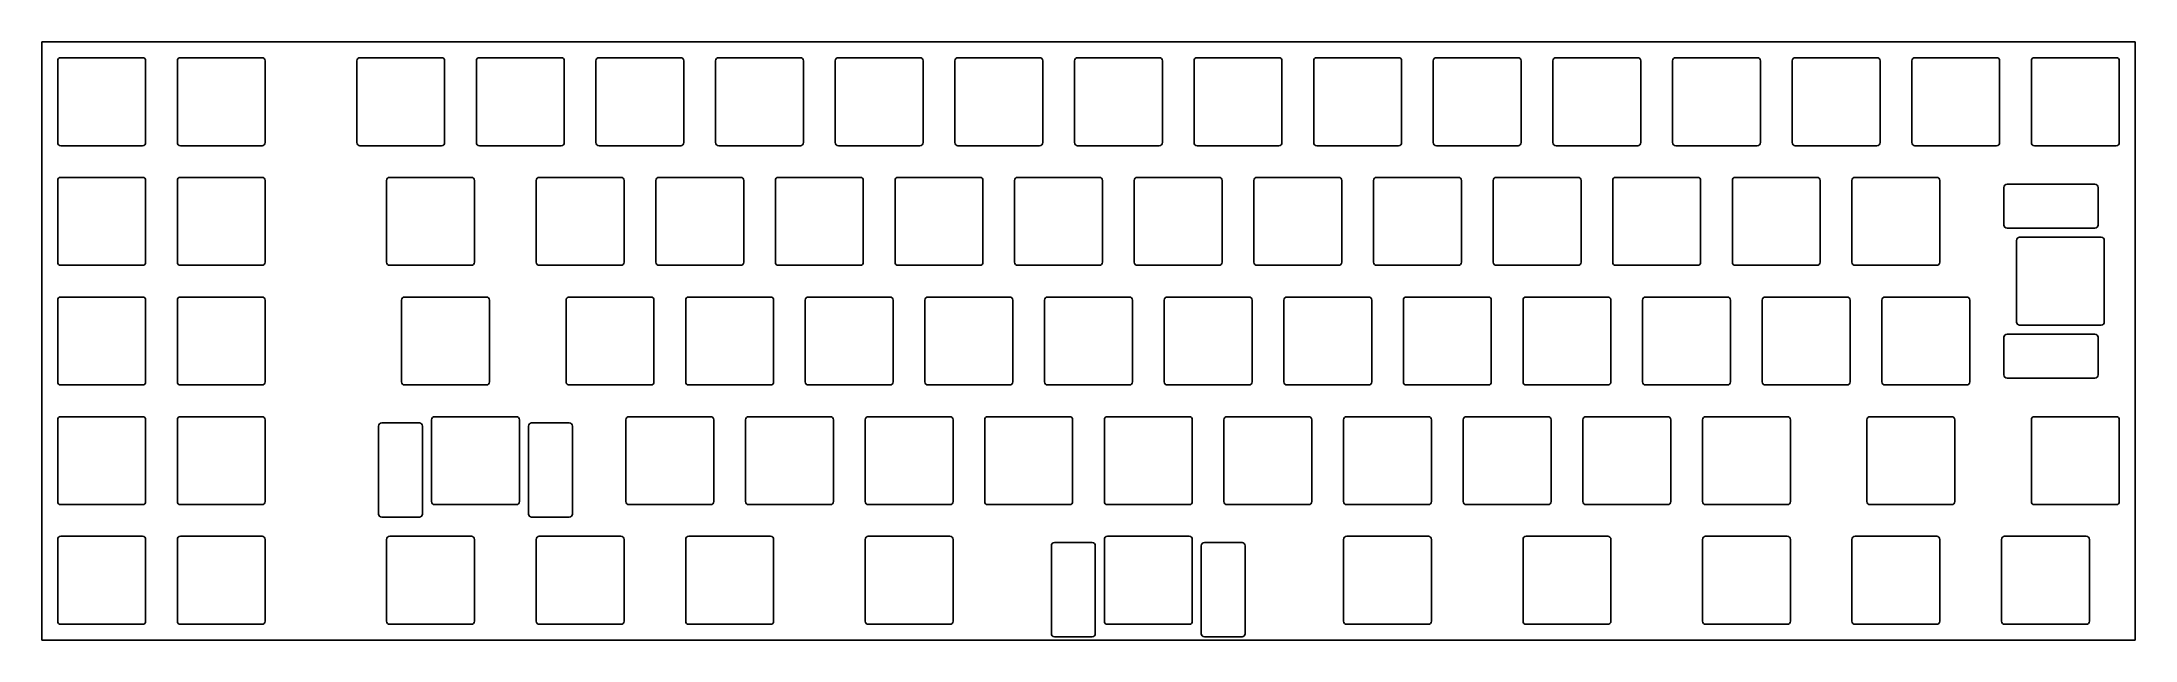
# Model space of a CAD drawing. Header units: millimetres. Extents: x 0 to 333, y -95 to 0.
import ezdxf

# ---------------------------------------------------------------- set-up
doc = ezdxf.new("R2010")
doc.units = ezdxf.units.MM

msp = doc.modelspace()

# ---------------------------------------------------------------- linework, layer by layer
for p, q in [((0, 0), (333.375, 0)), ((0, -95.25), (0, 0)), ((333.375, -95.25), (333.375, 0)), ((2.525, -3.025), (2.525, -16.025)), ((3.025, -2.525), (16.025, -2.525)), ((16.525, -3.025), (16.525, -16.025)), ((21.575, -3.025), (21.575, -16.025)), ((22.075, -2.525), (35.075, -2.525)), ((35.575, -3.025), (35.575, -16.025)), ((50.15, -3.025), (50.15, -16.025)), ((50.65, -2.525), (63.65, -2.525)), ((64.15, -3.025), (64.15, -16.025)), ((69.2, -3.025), (69.2, -16.025)), ((69.7, -2.525), (82.7, -2.525)), ((83.2, -3.025), (83.2, -16.025)), ((88.25, -3.025), (88.25, -16.025)), ((88.75, -2.525), (101.75, -2.525)), ((102.25, -3.025), (102.25, -16.025)), ((107.3, -3.025), (107.3, -16.025)), ((107.8, -2.525), (120.8, -2.525)), ((121.3, -3.025), (121.3, -16.025)), ((126.35, -3.025), (126.35, -16.025)), ((126.85, -2.525), (139.85, -2.525)), ((140.35, -3.025), (140.35, -16.025)), ((145.4, -3.025), (145.4, -16.025)), ((145.9, -2.525), (158.9, -2.525)), ((159.4, -3.025), (159.4, -16.025)), ((164.45, -3.025), (164.45, -16.025)), ((164.95, -2.525), (177.95, -2.525)), ((178.45, -3.025), (178.45, -16.025)), ((183.5, -3.025), (183.5, -16.025)), ((184, -2.525), (197, -2.525)), ((197.5, -3.025), (197.5, -16.025)), ((202.55, -3.025), (202.55, -16.025)), ((203.05, -2.525), (216.05, -2.525)), ((216.55, -3.025), (216.55, -16.025)), ((221.6, -3.025), (221.6, -16.025)), ((222.1, -2.525), (235.1, -2.525)), ((235.6, -3.025), (235.6, -16.025)), ((240.65, -3.025), (240.65, -16.025)), ((241.15, -2.525), (254.15, -2.525)), ((254.65, -3.025), (254.65, -16.025)), ((259.7, -3.025), (259.7, -16.025)), ((260.2, -2.525), (273.2, -2.525)), ((273.7, -3.025), (273.7, -16.025)), ((278.75, -3.025), (278.75, -16.025)), ((279.25, -2.525), (292.25, -2.525)), ((292.75, -3.025), (292.75, -16.025)), ((297.8, -3.025), (297.8, -16.025)), ((298.3, -2.525), (311.3, -2.525)), ((311.8, -3.025), (311.8, -16.025)), ((316.85, -3.025), (316.85, -16.025)), ((317.35, -2.525), (330.35, -2.525)), ((330.85, -3.025), (330.85, -16.025)), ((3.025, -16.525), (16.025, -16.525)), ((22.075, -16.525), (35.075, -16.525)), ((50.65, -16.525), (63.65, -16.525)), ((69.7, -16.525), (82.7, -16.525)), ((88.75, -16.525), (101.75, -16.525)), ((107.8, -16.525), (120.8, -16.525)), ((126.85, -16.525), (139.85, -16.525)), ((145.9, -16.525), (158.9, -16.525)), ((164.95, -16.525), (177.95, -16.525)), ((184, -16.525), (197, -16.525)), ((203.05, -16.525), (216.05, -16.525)), ((222.1, -16.525), (235.1, -16.525)), ((241.15, -16.525), (254.15, -16.525)), ((260.2, -16.525), (273.2, -16.525)), ((279.25, -16.525), (292.25, -16.525)), ((298.3, -16.525), (311.3, -16.525)), ((317.35, -16.525), (330.35, -16.525)), ((2.525, -22.075), (2.525, -35.075)), ((3.025, -21.575), (16.025, -21.575)), ((16.525, -22.075), (16.525, -35.075)), ((21.575, -22.075), (21.575, -35.075)), ((22.075, -21.575), (35.075, -21.575)), ((35.575, -22.075), (35.575, -35.075)), ((54.9125, -22.075), (54.9125, -35.075)), ((55.4125, -21.575), (68.4125, -21.575)), ((68.9125, -22.075), (68.9125, -35.075)), ((78.725, -22.075), (78.725, -35.075)), ((79.225, -21.575), (92.225, -21.575)), ((92.725, -22.075), (92.725, -35.075)), ((97.775, -22.075), (97.775, -35.075)), ((98.275, -21.575), (111.275, -21.575)), ((111.775, -22.075), (111.775, -35.075)), ((116.825, -22.075), (116.825, -35.075)), ((117.325, -21.575), (130.325, -21.575)), ((130.825, -22.075), (130.825, -35.075)), ((135.875, -22.075), (135.875, -35.075)), ((136.375, -21.575), (149.375, -21.575)), ((149.875, -22.075), (149.875, -35.075)), ((154.925, -22.075), (154.925, -35.075)), ((155.425, -21.575), (168.425, -21.575)), ((168.925, -22.075), (168.925, -35.075)), ((173.975, -22.075), (173.975, -35.075)), ((174.475, -21.575), (187.475, -21.575)), ((187.975, -22.075), (187.975, -35.075)), ((193.025, -22.075), (193.025, -35.075)), ((193.525, -21.575), (206.525, -21.575)), ((207.025, -22.075), (207.025, -35.075)), ((212.075, -22.075), (212.075, -35.075)), ((212.575, -21.575), (225.575, -21.575)), ((226.075, -22.075), (226.075, -35.075)), ((231.125, -22.075), (231.125, -35.075)), ((231.625, -21.575), (244.625, -21.575)), ((245.125, -22.075), (245.125, -35.075)), ((250.175, -22.075), (250.175, -35.075)), ((250.675, -21.575), (263.675, -21.575)), ((264.175, -22.075), (264.175, -35.075)), ((269.225, -22.075), (269.225, -35.075)), ((269.725, -21.575), (282.725, -21.575)), ((283.225, -22.075), (283.225, -35.075)), ((288.275, -22.075), (288.275, -35.075)), ((288.775, -21.575), (301.775, -21.575)), ((302.275, -22.075), (302.275, -35.075)), ((312.46875, -23.162), (312.46875, -29.162)), ((326.96875, -22.662), (312.96875, -22.662)), ((327.46875, -23.162), (327.46875, -29.162)), ((326.96875, -29.662), (312.96875, -29.662)), ((314.46875, -31.6), (314.46875, -44.6)), ((327.96875, -31.1), (314.96875, -31.1)), ((328.46875, -31.6), (328.46875, -44.6)), ((3.025, -35.575), (16.025, -35.575)), ((22.075, -35.575), (35.075, -35.575)), ((55.4125, -35.575), (68.4125, -35.575)), ((79.225, -35.575), (92.225, -35.575)), ((98.275, -35.575), (111.275, -35.575)), ((117.325, -35.575), (130.325, -35.575)), ((136.375, -35.575), (149.375, -35.575)), ((155.425, -35.575), (168.425, -35.575)), ((174.475, -35.575), (187.475, -35.575)), ((193.525, -35.575), (206.525, -35.575)), ((212.575, -35.575), (225.575, -35.575)), ((231.625, -35.575), (244.625, -35.575)), ((250.675, -35.575), (263.675, -35.575)), ((269.725, -35.575), (282.725, -35.575)), ((288.775, -35.575), (301.775, -35.575)), ((2.525, -41.125), (2.525, -54.125)), ((3.025, -40.625), (16.025, -40.625)), ((16.525, -41.125), (16.525, -54.125)), ((21.575, -41.125), (21.575, -54.125)), ((22.075, -40.625), (35.075, -40.625)), ((35.575, -41.125), (35.575, -54.125)), ((57.29375, -41.125), (57.29375, -54.125)), ((57.79375, -40.625), (70.79375, -40.625)), ((71.29375, -41.125), (71.29375, -54.125)), ((83.4875, -41.125), (83.4875, -54.125)), ((83.9875, -40.625), (96.9875, -40.625)), ((97.4875, -41.125), (97.4875, -54.125)), ((102.5375, -41.125), (102.5375, -54.125)), ((103.0375, -40.625), (116.0375, -40.625)), ((116.5375, -41.125), (116.5375, -54.125)), ((121.5875, -41.125), (121.5875, -54.125)), ((122.0875, -40.625), (135.0875, -40.625)), ((135.5875, -41.125), (135.5875, -54.125)), ((140.6375, -41.125), (140.6375, -54.125)), ((141.1375, -40.625), (154.1375, -40.625)), ((154.6375, -41.125), (154.6375, -54.125)), ((159.6875, -41.125), (159.6875, -54.125)), ((160.1875, -40.625), (173.1875, -40.625)), ((173.6875, -41.125), (173.6875, -54.125)), ((178.7375, -41.125), (178.7375, -54.125)), ((179.2375, -40.625), (192.2375, -40.625)), ((192.7375, -41.125), (192.7375, -54.125)), ((197.7875, -41.125), (197.7875, -54.125)), ((198.2875, -40.625), (211.2875, -40.625)), ((211.7875, -41.125), (211.7875, -54.125)), ((216.8375, -41.125), (216.8375, -54.125)), ((217.3375, -40.625), (230.3375, -40.625)), ((230.8375, -41.125), (230.8375, -54.125)), ((235.8875, -41.125), (235.8875, -54.125)), ((236.3875, -40.625), (249.3875, -40.625)), ((249.8875, -41.125), (249.8875, -54.125)), ((254.9375, -41.125), (254.9375, -54.125)), ((255.4375, -40.625), (268.4375, -40.625)), ((268.9375, -41.125), (268.9375, -54.125)), ((273.9875, -41.125), (273.9875, -54.125)), ((274.4875, -40.625), (287.4875, -40.625)), ((287.9875, -41.125), (287.9875, -54.125)), ((293.0375, -41.125), (293.0375, -54.125)), ((293.5375, -40.625), (306.5375, -40.625)), ((307.0375, -41.125), (307.0375, -54.125)), ((326.96875, -46.538), (312.96875, -46.538)), ((327.96875, -45.1), (314.96875, -45.1)), ((312.46875, -47.038), (312.46875, -53.038)), ((327.46875, -47.038), (327.46875, -53.038)), ((3.025, -54.625), (16.025, -54.625)), ((22.075, -54.625), (35.075, -54.625)), ((57.79375, -54.625), (70.79375, -54.625)), ((83.9875, -54.625), (96.9875, -54.625)), ((103.0375, -54.625), (116.0375, -54.625)), ((122.0875, -54.625), (135.0875, -54.625)), ((141.1375, -54.625), (154.1375, -54.625)), ((160.1875, -54.625), (173.1875, -54.625)), ((179.2375, -54.625), (192.2375, -54.625)), ((198.2875, -54.625), (211.2875, -54.625)), ((217.3375, -54.625), (230.3375, -54.625)), ((236.3875, -54.625), (249.3875, -54.625)), ((255.4375, -54.625), (268.4375, -54.625)), ((274.4875, -54.625), (287.4875, -54.625)), ((293.5375, -54.625), (306.5375, -54.625)), ((326.96875, -53.538), (312.96875, -53.538)), ((3.025, -59.675), (16.025, -59.675)), ((22.075, -59.675), (35.075, -59.675)), ((62.55625, -59.675), (75.55625, -59.675)), ((93.5125, -59.675), (106.5125, -59.675)), ((112.5625, -59.675), (125.5625, -59.675)), ((131.6125, -59.675), (144.6125, -59.675)), ((150.6625, -59.675), (163.6625, -59.675)), ((169.7125, -59.675), (182.7125, -59.675)), ((188.7625, -59.675), (201.7625, -59.675)), ((207.8125, -59.675), (220.8125, -59.675)), ((226.8625, -59.675), (239.8625, -59.675)), ((245.9125, -59.675), (258.9125, -59.675)), ((264.9625, -59.675), (277.9625, -59.675)), ((291.15625, -59.675), (304.15625, -59.675)), ((317.35, -59.675), (330.35, -59.675)), ((2.525, -60.175), (2.525, -73.175)), ((16.525, -60.175), (16.525, -73.175)), ((21.575, -60.175), (21.575, -73.175)), ((35.575, -60.175), (35.575, -73.175)), ((53.61825, -61.175), (53.61825, -75.175)), ((54.11825, -60.675), (60.11825, -60.675)), ((60.61825, -61.175), (60.61825, -75.175)), ((62.05625, -60.175), (62.05625, -73.175)), ((76.05625, -60.175), (76.05625, -73.175)), ((77.49425, -61.175), (77.49425, -75.175)), ((77.99425, -60.675), (83.99425, -60.675)), ((84.49425, -61.175), (84.49425, -75.175)), ((93.0125, -60.175), (93.0125, -73.175)), ((107.0125, -60.175), (107.0125, -73.175)), ((112.0625, -60.175), (112.0625, -73.175)), ((126.0625, -60.175), (126.0625, -73.175)), ((131.1125, -60.175), (131.1125, -73.175)), ((145.1125, -60.175), (145.1125, -73.175)), ((150.1625, -60.175), (150.1625, -73.175)), ((164.1625, -60.175), (164.1625, -73.175)), ((169.2125, -60.175), (169.2125, -73.175)), ((183.2125, -60.175), (183.2125, -73.175)), ((188.2625, -60.175), (188.2625, -73.175)), ((202.2625, -60.175), (202.2625, -73.175)), ((207.3125, -60.175), (207.3125, -73.175)), ((221.3125, -60.175), (221.3125, -73.175)), ((226.3625, -60.175), (226.3625, -73.175)), ((240.3625, -60.175), (240.3625, -73.175)), ((245.4125, -60.175), (245.4125, -73.175)), ((259.4125, -60.175), (259.4125, -73.175)), ((264.4625, -60.175), (264.4625, -73.175)), ((278.4625, -60.175), (278.4625, -73.175)), ((290.65625, -60.175), (290.65625, -73.175)), ((304.65625, -60.175), (304.65625, -73.175)), ((316.85, -60.175), (316.85, -73.175)), ((330.85, -60.175), (330.85, -73.175)), ((3.025, -73.675), (16.025, -73.675)), ((22.075, -73.675), (35.075, -73.675)), ((54.11825, -75.675), (60.11825, -75.675)), ((62.55625, -73.675), (75.55625, -73.675)), ((77.99425, -75.675), (83.99425, -75.675)), ((93.5125, -73.675), (106.5125, -73.675)), ((112.5625, -73.675), (125.5625, -73.675)), ((131.6125, -73.675), (144.6125, -73.675)), ((150.6625, -73.675), (163.6625, -73.675)), ((169.7125, -73.675), (182.7125, -73.675)), ((188.7625, -73.675), (201.7625, -73.675)), ((207.8125, -73.675), (220.8125, -73.675)), ((226.8625, -73.675), (239.8625, -73.675)), ((245.9125, -73.675), (258.9125, -73.675)), ((264.9625, -73.675), (277.9625, -73.675)), ((291.15625, -73.675), (304.15625, -73.675)), ((317.35, -73.675), (330.35, -73.675)), ((2.525, -79.225), (2.525, -92.225)), ((3.025, -78.725), (16.025, -78.725)), ((16.525, -79.225), (16.525, -92.225)), ((21.575, -79.225), (21.575, -92.225)), ((22.075, -78.725), (35.075, -78.725)), ((35.575, -79.225), (35.575, -92.225)), ((54.9125, -79.225), (54.9125, -92.225)), ((55.4125, -78.725), (68.4125, -78.725)), ((68.9125, -79.225), (68.9125, -92.225)), ((78.725, -79.225), (78.725, -92.225)), ((79.225, -78.725), (92.225, -78.725)), ((92.725, -79.225), (92.725, -92.225)), ((102.5375, -79.225), (102.5375, -92.225)), ((103.0375, -78.725), (116.0375, -78.725)), ((116.5375, -79.225), (116.5375, -92.225)), ((131.1125, -79.225), (131.1125, -92.225)), ((131.6125, -78.725), (144.6125, -78.725)), ((145.1125, -79.225), (145.1125, -92.225)), ((161.2745, -79.725), (167.2745, -79.725)), ((169.2125, -79.225), (169.2125, -92.225)), ((169.7125, -78.725), (182.7125, -78.725)), ((183.2125, -79.225), (183.2125, -92.225)), ((185.1505, -79.725), (191.1505, -79.725)), ((207.3125, -79.225), (207.3125, -92.225)), ((207.8125, -78.725), (220.8125, -78.725)), ((221.3125, -79.225), (221.3125, -92.225)), ((235.8875, -79.225), (235.8875, -92.225)), ((236.3875, -78.725), (249.3875, -78.725)), ((249.8875, -79.225), (249.8875, -92.225)), ((264.4625, -79.225), (264.4625, -92.225)), ((264.9625, -78.725), (277.9625, -78.725)), ((278.4625, -79.225), (278.4625, -92.225)), ((288.275, -79.225), (288.275, -92.225)), ((288.775, -78.725), (301.775, -78.725)), ((302.275, -79.225), (302.275, -92.225)), ((312.0875, -79.225), (312.0875, -92.225)), ((312.5875, -78.725), (325.5875, -78.725)), ((326.0875, -79.225), (326.0875, -92.225)), ((160.7745, -80.225), (160.7745, -94.225)), ((167.7745, -80.225), (167.7745, -94.225)), ((184.6505, -80.225), (184.6505, -94.225)), ((191.6505, -80.225), (191.6505, -94.225)), ((3.025, -92.725), (16.025, -92.725)), ((22.075, -92.725), (35.075, -92.725)), ((55.4125, -92.725), (68.4125, -92.725)), ((79.225, -92.725), (92.225, -92.725)), ((103.0375, -92.725), (116.0375, -92.725)), ((131.6125, -92.725), (144.6125, -92.725)), ((169.7125, -92.725), (182.7125, -92.725)), ((207.8125, -92.725), (220.8125, -92.725)), ((236.3875, -92.725), (249.3875, -92.725)), ((264.9625, -92.725), (277.9625, -92.725)), ((288.775, -92.725), (301.775, -92.725)), ((312.5875, -92.725), (325.5875, -92.725)), ((0, -95.25), (333.375, -95.25)), ((161.2745, -94.725), (167.2745, -94.725)), ((185.1505, -94.725), (191.1505, -94.725))]:
    msp.add_line(p, q)
for centre, start, end in [((3.025, -3.025), 90, 180), ((16.025, -3.025), 0, 90), ((22.075, -3.025), 90, 180), ((35.075, -3.025), 0, 90), ((50.65, -3.025), 90, 180), ((63.65, -3.025), 0, 90), ((69.7, -3.025), 90, 180), ((82.7, -3.025), 0, 90), ((88.75, -3.025), 90, 180), ((101.75, -3.025), 0, 90), ((107.8, -3.025), 90, 180), ((120.8, -3.025), 0, 90), ((126.85, -3.025), 90, 180), ((139.85, -3.025), 0, 90), ((145.9, -3.025), 90, 180), ((158.9, -3.025), 0, 90), ((164.95, -3.025), 90, 180), ((177.95, -3.025), 0, 90), ((184, -3.025), 90, 180), ((197, -3.025), 0, 90), ((203.05, -3.025), 90, 180), ((216.05, -3.025), 0, 90), ((222.1, -3.025), 90, 180), ((235.1, -3.025), 0, 90), ((241.15, -3.025), 90, 180), ((254.15, -3.025), 0, 90), ((260.2, -3.025), 90, 180), ((273.2, -3.025), 0, 90), ((279.25, -3.025), 90, 180), ((292.25, -3.025), 0, 90), ((298.3, -3.025), 90, 180), ((311.3, -3.025), 0, 90), ((317.35, -3.025), 90, 180), ((330.35, -3.025), 0, 90), ((3.025, -16.025), 180, 270), ((16.025, -16.025), 270, 0), ((22.075, -16.025), 180, 270), ((35.075, -16.025), 270, 0), ((50.65, -16.025), 180, 270), ((63.65, -16.025), 270, 0), ((69.7, -16.025), 180, 270), ((82.7, -16.025), 270, 0), ((88.75, -16.025), 180, 270), ((101.75, -16.025), 270, 0), ((107.8, -16.025), 180, 270), ((120.8, -16.025), 270, 0), ((126.85, -16.025), 180, 270), ((139.85, -16.025), 270, 0), ((145.9, -16.025), 180, 270), ((158.9, -16.025), 270, 0), ((164.95, -16.025), 180, 270), ((177.95, -16.025), 270, 0), ((184, -16.025), 180, 270), ((197, -16.025), 270, 0), ((203.05, -16.025), 180, 270), ((216.05, -16.025), 270, 0), ((222.1, -16.025), 180, 270), ((235.1, -16.025), 270, 0), ((241.15, -16.025), 180, 270), ((254.15, -16.025), 270, 0), ((260.2, -16.025), 180, 270), ((273.2, -16.025), 270, 0), ((279.25, -16.025), 180, 270), ((292.25, -16.025), 270, 0), ((298.3, -16.025), 180, 270), ((311.3, -16.025), 270, 0), ((317.35, -16.025), 180, 270), ((330.35, -16.025), 270, 0), ((3.025, -22.075), 90, 180), ((16.025, -22.075), 0, 90), ((22.075, -22.075), 90, 180), ((35.075, -22.075), 0, 90), ((55.4125, -22.075), 90, 180), ((68.4125, -22.075), 0, 90), ((79.225, -22.075), 90, 180), ((92.225, -22.075), 0, 90), ((98.275, -22.075), 90, 180), ((111.275, -22.075), 0, 90), ((117.325, -22.075), 90, 180), ((130.325, -22.075), 0, 90), ((136.375, -22.075), 90, 180), ((149.375, -22.075), 0, 90), ((155.425, -22.075), 90, 180), ((168.425, -22.075), 0, 90), ((174.475, -22.075), 90, 180), ((187.475, -22.075), 0, 90), ((193.525, -22.075), 90, 180), ((206.525, -22.075), 0, 90), ((212.575, -22.075), 90, 180), ((225.575, -22.075), 0, 90), ((231.625, -22.075), 90, 180), ((244.625, -22.075), 0, 90), ((250.675, -22.075), 90, 180), ((263.675, -22.075), 0, 90), ((269.725, -22.075), 90, 180), ((282.725, -22.075), 0, 90), ((288.775, -22.075), 90, 180), ((301.775, -22.075), 0, 90), ((312.96875, -23.162), 90, 180), ((326.96875, -23.162), 0, 90), ((312.96875, -29.162), 180, 270), ((326.96875, -29.162), 270, 0), ((314.96875, -31.6), 90, 180), ((327.96875, -31.6), 0, 90), ((3.025, -35.075), 180, 270), ((16.025, -35.075), 270, 0), ((22.075, -35.075), 180, 270), ((35.075, -35.075), 270, 0), ((55.4125, -35.075), 180, 270), ((68.4125, -35.075), 270, 0), ((79.225, -35.075), 180, 270), ((92.225, -35.075), 270, 0), ((98.275, -35.075), 180, 270), ((111.275, -35.075), 270, 0), ((117.325, -35.075), 180, 270), ((130.325, -35.075), 270, 0), ((136.375, -35.075), 180, 270), ((149.375, -35.075), 270, 0), ((155.425, -35.075), 180, 270), ((168.425, -35.075), 270, 0), ((174.475, -35.075), 180, 270), ((187.475, -35.075), 270, 0), ((193.525, -35.075), 180, 270), ((206.525, -35.075), 270, 0), ((212.575, -35.075), 180, 270), ((225.575, -35.075), 270, 0), ((231.625, -35.075), 180, 270), ((244.625, -35.075), 270, 0), ((250.675, -35.075), 180, 270), ((263.675, -35.075), 270, 0), ((269.725, -35.075), 180, 270), ((282.725, -35.075), 270, 0), ((288.775, -35.075), 180, 270), ((301.775, -35.075), 270, 0), ((3.025, -41.125), 90, 180), ((16.025, -41.125), 0, 90), ((22.075, -41.125), 90, 180), ((35.075, -41.125), 0, 90), ((57.79375, -41.125), 90, 180), ((70.79375, -41.125), 0, 90), ((83.9875, -41.125), 90, 180), ((96.9875, -41.125), 0, 90), ((103.0375, -41.125), 90, 180), ((116.0375, -41.125), 0, 90), ((122.0875, -41.125), 90, 180), ((135.0875, -41.125), 0, 90), ((141.1375, -41.125), 90, 180), ((154.1375, -41.125), 0, 90), ((160.1875, -41.125), 90, 180), ((173.1875, -41.125), 0, 90), ((179.2375, -41.125), 90, 180), ((192.2375, -41.125), 0, 90), ((198.2875, -41.125), 90, 180), ((211.2875, -41.125), 0, 90), ((217.3375, -41.125), 90, 180), ((230.3375, -41.125), 0, 90), ((236.3875, -41.125), 90, 180), ((249.3875, -41.125), 0, 90), ((255.4375, -41.125), 90, 180), ((268.4375, -41.125), 0, 90), ((274.4875, -41.125), 90, 180), ((287.4875, -41.125), 0, 90), ((293.5375, -41.125), 90, 180), ((306.5375, -41.125), 0, 90), ((312.96875, -47.038), 90, 180), ((314.96875, -44.6), 180, 270), ((326.96875, -47.038), 0, 90), ((327.96875, -44.6), 270, 0), ((312.96875, -53.038), 180, 270), ((326.96875, -53.038), 270, 0), ((3.025, -54.125), 180, 270), ((16.025, -54.125), 270, 0), ((22.075, -54.125), 180, 270), ((35.075, -54.125), 270, 0), ((57.79375, -54.125), 180, 270), ((70.79375, -54.125), 270, 0), ((83.9875, -54.125), 180, 270), ((96.9875, -54.125), 270, 0), ((103.0375, -54.125), 180, 270), ((116.0375, -54.125), 270, 0), ((122.0875, -54.125), 180, 270), ((135.0875, -54.125), 270, 0), ((141.1375, -54.125), 180, 270), ((154.1375, -54.125), 270, 0), ((160.1875, -54.125), 180, 270), ((173.1875, -54.125), 270, 0), ((179.2375, -54.125), 180, 270), ((192.2375, -54.125), 270, 0), ((198.2875, -54.125), 180, 270), ((211.2875, -54.125), 270, 0), ((217.3375, -54.125), 180, 270), ((230.3375, -54.125), 270, 0), ((236.3875, -54.125), 180, 270), ((249.3875, -54.125), 270, 0), ((255.4375, -54.125), 180, 270), ((268.4375, -54.125), 270, 0), ((274.4875, -54.125), 180, 270), ((287.4875, -54.125), 270, 0), ((293.5375, -54.125), 180, 270), ((306.5375, -54.125), 270, 0), ((3.025, -60.175), 90, 180), ((16.025, -60.175), 0, 90), ((22.075, -60.175), 90, 180), ((35.075, -60.175), 0, 90), ((62.55625, -60.175), 90, 180), ((75.55625, -60.175), 0, 90), ((93.5125, -60.175), 90, 180), ((106.5125, -60.175), 0, 90), ((112.5625, -60.175), 90, 180), ((125.5625, -60.175), 0, 90), ((131.6125, -60.175), 90, 180), ((144.6125, -60.175), 0, 90), ((150.6625, -60.175), 90, 180), ((163.6625, -60.175), 0, 90), ((169.7125, -60.175), 90, 180), ((182.7125, -60.175), 0, 90), ((188.7625, -60.175), 90, 180), ((201.7625, -60.175), 0, 90), ((207.8125, -60.175), 90, 180), ((220.8125, -60.175), 0, 90), ((226.8625, -60.175), 90, 180), ((239.8625, -60.175), 0, 90), ((245.9125, -60.175), 90, 180), ((258.9125, -60.175), 0, 90), ((264.9625, -60.175), 90, 180), ((277.9625, -60.175), 0, 90), ((291.15625, -60.175), 90, 180), ((304.15625, -60.175), 0, 90), ((317.35, -60.175), 90, 180), ((330.35, -60.175), 0, 90), ((54.11825, -61.175), 90, 180), ((60.11825, -61.175), 0, 90), ((77.99425, -61.175), 90, 180), ((83.99425, -61.175), 0, 90), ((3.025, -73.175), 180, 270), ((16.025, -73.175), 270, 0), ((22.075, -73.175), 180, 270), ((35.075, -73.175), 270, 0), ((62.55625, -73.175), 180, 270), ((75.55625, -73.175), 270, 0), ((93.5125, -73.175), 180, 270), ((106.5125, -73.175), 270, 0), ((112.5625, -73.175), 180, 270), ((125.5625, -73.175), 270, 0), ((131.6125, -73.175), 180, 270), ((144.6125, -73.175), 270, 0), ((150.6625, -73.175), 180, 270), ((163.6625, -73.175), 270, 0), ((169.7125, -73.175), 180, 270), ((182.7125, -73.175), 270, 0), ((188.7625, -73.175), 180, 270), ((201.7625, -73.175), 270, 0), ((207.8125, -73.175), 180, 270), ((220.8125, -73.175), 270, 0), ((226.8625, -73.175), 180, 270), ((239.8625, -73.175), 270, 0), ((245.9125, -73.175), 180, 270), ((258.9125, -73.175), 270, 0), ((264.9625, -73.175), 180, 270), ((277.9625, -73.175), 270, 0), ((291.15625, -73.175), 180, 270), ((304.15625, -73.175), 270, 0), ((317.35, -73.175), 180, 270), ((330.35, -73.175), 270, 0), ((54.11825, -75.175), 180, 270), ((60.11825, -75.175), 270, 0), ((77.99425, -75.175), 180, 270), ((83.99425, -75.175), 270, 0), ((3.025, -79.225), 90, 180), ((16.025, -79.225), 0, 90), ((22.075, -79.225), 90, 180), ((35.075, -79.225), 0, 90), ((55.4125, -79.225), 90, 180), ((68.4125, -79.225), 0, 90), ((79.225, -79.225), 90, 180), ((92.225, -79.225), 0, 90), ((103.0375, -79.225), 90, 180), ((116.0375, -79.225), 0, 90), ((131.6125, -79.225), 90, 180), ((144.6125, -79.225), 0, 90), ((161.2745, -80.225), 90, 180), ((167.2745, -80.225), 0, 90), ((169.7125, -79.225), 90, 180), ((182.7125, -79.225), 0, 90), ((185.1505, -80.225), 90, 180), ((191.1505, -80.225), 0, 90), ((207.8125, -79.225), 90, 180), ((220.8125, -79.225), 0, 90), ((236.3875, -79.225), 90, 180), ((249.3875, -79.225), 0, 90), ((264.9625, -79.225), 90, 180), ((277.9625, -79.225), 0, 90), ((288.775, -79.225), 90, 180), ((301.775, -79.225), 0, 90), ((312.5875, -79.225), 90, 180), ((325.5875, -79.225), 0, 90), ((3.025, -92.225), 180, 270), ((16.025, -92.225), 270, 0), ((22.075, -92.225), 180, 270), ((35.075, -92.225), 270, 0), ((55.4125, -92.225), 180, 270), ((68.4125, -92.225), 270, 0), ((79.225, -92.225), 180, 270), ((92.225, -92.225), 270, 0), ((103.0375, -92.225), 180, 270), ((116.0375, -92.225), 270, 0), ((131.6125, -92.225), 180, 270), ((144.6125, -92.225), 270, 0), ((169.7125, -92.225), 180, 270), ((182.7125, -92.225), 270, 0), ((207.8125, -92.225), 180, 270), ((220.8125, -92.225), 270, 0), ((236.3875, -92.225), 180, 270), ((249.3875, -92.225), 270, 0), ((264.9625, -92.225), 180, 270), ((277.9625, -92.225), 270, 0), ((288.775, -92.225), 180, 270), ((301.775, -92.225), 270, 0), ((312.5875, -92.225), 180, 270), ((325.5875, -92.225), 270, 0), ((161.2745, -94.225), 180, 270), ((167.2745, -94.225), 270, 0), ((185.1505, -94.225), 180, 270), ((191.1505, -94.225), 270, 0)]:
    msp.add_arc(centre, 0.5, start, end)

doc.saveas('drawing.dxf')
